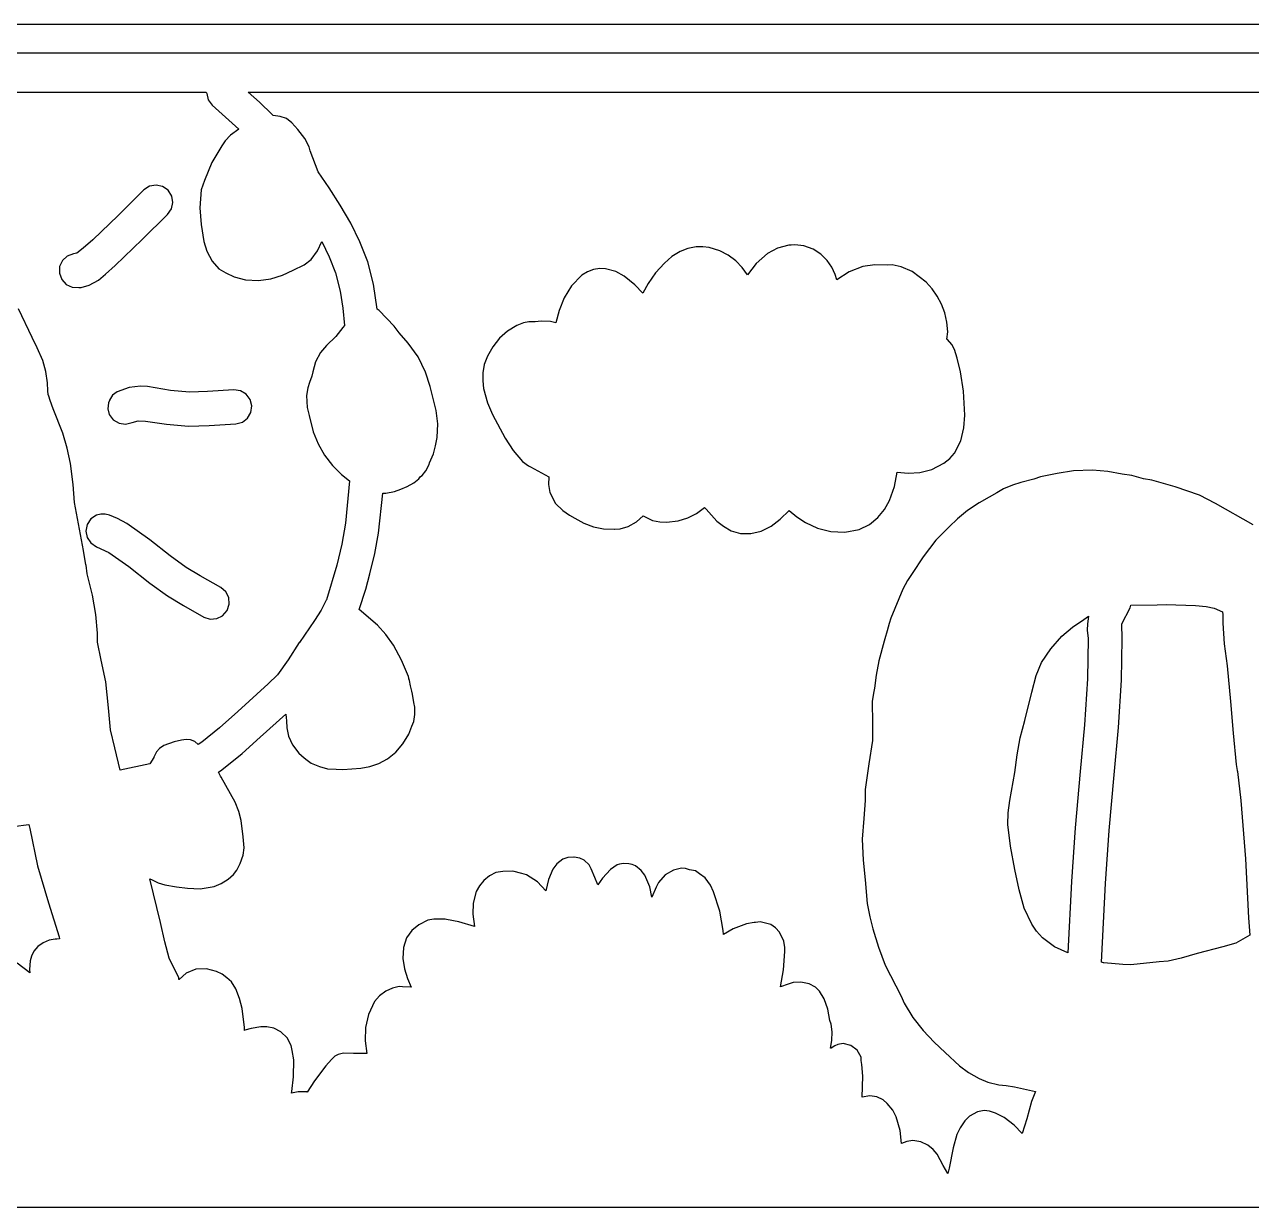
# Model space of a CAD drawing. Extents: x -5 to 805, y 207 to 631.
# Drawn here: x 272.7 to 445.3, y 464.7 to 631 of the extents above; entities that cross this region are included whole.
import ezdxf

# ---------------------------------------------------------------- set-up
doc = ezdxf.new("R2010")
doc.units = 0

msp = doc.modelspace()

# ---------------------------------------------------------------- linework, layer by layer
at = {"layer": '074'}
for p, q in [((804.529, 631.014), (-4.75578, 631.014)), ((-0.756026, 627.014), (800.529, 627.014)), ((266.93397, 621.50056), (298.248, 621.5)), ((298.248, 621.5), (298.3229, 621.33412)), ((298.3229, 621.33412), (298.516254, 620.422039)), ((305.757844, 620.109391), (304.13957, 621.50072)), ((304.13957, 621.50072), (794.274, 621.5)), ((298.516254, 620.422039), (299.07998, 619.65515)), ((299.07998, 619.65515), (299.07998, 619.65315)), ((299.07998, 619.65315), (299.08, 619.653)), ((299.08, 619.653), (302.83274, 616.28576)), ((307.52542, 618.37532), (305.757844, 620.109391)), ((307.66236, 618.21823), (307.52542, 618.37532)), ((308.6468, 618.07302), (307.66236, 618.21823)), ((309.549716, 617.786291), (308.6468, 618.07302)), ((302.83274, 616.28576), (301.65506, 615.45222)), ((310.2715, 617.1723), (309.549716, 617.786291)), ((310.289, 617.21), (310.2715, 617.1723)), ((310.289, 617.209), (310.289, 617.21)), ((310.28976, 617.20987), (310.289, 617.209)), ((310.29276, 617.20787), (310.28976, 617.20987)), ((310.29576, 617.20987), (310.29276, 617.20787)), ((311.127464, 616.266721), (310.29576, 617.20987)), ((312.12149, 614.979), (311.127464, 616.266721)), ((300.913723, 614.666268), (300.42464, 613.97531)), ((301.65506, 615.45222), (300.913723, 614.666268)), ((301.65506, 615.45222), (301.65506, 615.45222)), ((312.699526, 613.837624), (312.12149, 614.979)), ((300.42464, 613.97531), (299.052876, 611.624226)), ((312.86666, 613.27419), (312.699526, 613.837624)), ((313.98185, 610.2842), (312.86666, 613.27419)), ((299.052876, 611.624226), (297.99222, 609.0831)), ((315.52593, 608.03937), (313.98185, 610.2842)), ((289.48396, 607.78444), (285.838515, 604.155051)), ((290.273905, 608.286951), (289.48396, 607.78444)), ((291.196, 608.449), (290.273905, 608.286951)), ((292.108332, 608.245432), (291.19497, 608.44901)), ((291.19497, 608.44901), (291.19676, 608.4486)), ((291.19676, 608.4486), (291.196, 608.449)), ((291.196, 608.449), (291.196, 608.449)), ((292.87447, 607.70797), (292.108332, 608.245432)), ((293.383749, 606.902293), (292.87447, 607.70797)), ((292.87447, 607.70797), (292.87447, 607.70797)), ((297.55349, 607.76432), (297.323483, 605.234825)), ((297.99222, 609.0831), (297.55349, 607.76432)), ((317.101292, 605.609349), (315.52593, 608.03937)), ((293.343018, 605.096297), (293.539105, 605.995335)), ((293.539105, 605.995335), (293.383749, 606.902293)), ((285.838515, 604.155051), (282.28802, 600.75283)), ((289.246584, 600.769617), (292.79797, 604.31438)), ((292.79797, 604.31438), (293.343018, 605.096297)), ((292.79797, 604.31438), (292.79797, 604.31438)), ((297.323483, 605.234825), (297.50959, 602.87366)), ((318.560074, 603.09274), (317.101292, 605.609349)), ((297.50959, 602.87366), (297.907762, 600.486304)), ((319.860483, 600.449096), (318.560074, 603.09274)), ((282.28802, 600.75283), (280.95476, 599.55497)), ((285.45786, 597.14996), (289.246584, 600.769617)), ((280.03235, 598.86664), (279.57292, 598.78604)), ((280.95476, 599.55497), (280.03235, 598.86664)), ((297.907762, 600.486304), (298.34922, 599.123761)), ((298.34922, 599.123761), (299.09399, 597.73444)), ((312.980095, 597.982404), (313.8971, 599.18965)), ((313.8971, 599.18965), (314.49241, 600.48827)), ((314.49241, 600.48827), (315.543389, 598.333151)), ((320.96073, 597.63797), (319.860483, 600.449096)), ((364.89051, 599.09876), (363.722427, 598.374185)), ((365.967978, 599.502508), (364.89051, 599.09876)), ((367.15394, 599.74007), (365.967978, 599.502508)), ((367.15694, 599.74007), (367.15394, 599.74007)), ((368.100265, 599.7721), (367.15694, 599.74007)), ((367.15694, 599.74007), (367.15694, 599.74007)), ((368.96769, 599.66517), (368.100265, 599.7721)), ((370.46838, 599.19904), (368.96769, 599.66517)), ((371.674111, 598.573377), (370.46838, 599.19904)), ((370.46838, 599.19904), (370.46838, 599.19904)), ((378.576585, 599.561984), (377.21112, 598.83369)), ((380.17011, 599.97212), (378.576585, 599.561984)), ((380.17311, 599.97212), (380.17011, 599.97212)), ((380.17011, 599.97212), (380.17011, 599.97212)), ((380.51003, 599.99432), (380.17311, 599.97212)), ((381.017, 600.02742), (380.51003, 599.99432)), ((381.02, 600.02742), (381.017, 600.02742)), ((381.02157, 600.02732), (381.02, 600.02742)), ((382.316506, 599.888269), (381.02157, 600.02732)), ((383.59816, 599.44699), (382.316506, 599.888269)), ((384.710673, 598.735445), (383.59816, 599.44699)), ((278.011871, 597.818268), (277.627493, 596.982426)), ((278.681589, 598.449018), (278.011871, 597.818268)), ((279.57292, 598.78604), (278.681589, 598.449018)), ((284.06777, 595.90301), (285.45786, 597.14996)), ((285.45786, 597.14996), (285.45786, 597.14996)), ((299.09399, 597.73444), (299.09399, 597.73444)), ((299.09399, 597.73444), (300.039468, 596.671798)), ((310.49369, 596.47353), (312.001273, 597.217749)), ((312.001273, 597.217749), (312.980095, 597.982404)), ((315.543389, 598.333151), (316.42045, 596.09578)), ((321.75138, 594.52085), (320.96073, 597.63797)), ((362.7046, 597.47819), (361.423186, 596.090071)), ((363.722427, 598.374185), (362.7046, 597.47819)), ((372.719758, 597.777204), (371.674111, 598.573377)), ((373.617171, 596.840839), (372.719758, 597.777204)), ((375.613093, 597.396124), (374.3782, 595.7946)), ((377.21112, 598.83369), (375.613093, 597.396124)), ((377.21112, 598.83369), (377.21112, 598.83369)), ((385.57894, 597.851891), (384.710673, 598.735445)), ((386.235062, 596.875115), (385.57894, 597.851891)), ((392.282826, 597.228983), (390.59807, 596.97531)), ((394.02267, 597.16599), (392.282826, 597.228983)), ((394.70789, 597.20419), (394.02267, 597.16599)), ((394.71089, 597.20419), (394.70789, 597.20419)), ((394.71389, 597.20419), (394.71089, 597.20419)), ((394.71089, 597.20419), (394.71089, 597.20419)), ((395.992714, 596.932605), (394.71389, 597.20419)), ((277.627493, 596.982426), (277.59218, 596.03013)), ((277.59218, 596.03013), (277.929127, 595.13889)), ((283.071164, 595.087841), (284.06777, 595.90301)), ((284.06777, 595.90301), (284.06777, 595.90301)), ((300.039468, 596.671798), (300.99981, 596.09268)), ((300.99981, 596.09268), (302.169325, 595.5283)), ((302.169325, 595.5283), (303.77018, 595.09997)), ((307.31663, 595.2612), (308.969255, 595.761443)), ((308.969255, 595.761443), (310.49369, 596.47353)), ((316.42045, 596.09578), (317.06744, 593.498)), ((351.09499, 595.7584), (349.620702, 594.271837)), ((351.871009, 596.239835), (351.09499, 595.7584)), ((352.72019, 596.55318), (351.871009, 596.239835)), ((353.587444, 596.700163), (352.72019, 596.55318)), ((352.72019, 596.55318), (352.72019, 596.55318)), ((354.41932, 596.68186), (353.587444, 596.700163)), ((355.855214, 596.288771), (354.41932, 596.68186)), ((357.02641, 595.64264), (355.855214, 596.288771)), ((358.530679, 594.427821), (357.02641, 595.64264)), ((361.423186, 596.090071), (360.3864, 594.59723)), ((374.3782, 595.7946), (373.617171, 596.840839)), ((386.71114, 595.8839), (386.235062, 596.875115)), ((386.95815, 595.11392), (386.71114, 595.8839)), ((388.692615, 596.21941), (386.95815, 595.11392)), ((390.59307, 596.97531), (388.692615, 596.21941)), ((390.59807, 596.97531), (390.59307, 596.97531)), ((397.54006, 596.27402), (395.992714, 596.932605)), ((399.494732, 594.777617), (397.54006, 596.27402)), ((277.929127, 595.13889), (278.559745, 594.46924)), ((278.559745, 594.46924), (279.395428, 594.084845)), ((279.395428, 594.084845), (280.34757, 594.04937)), ((280.34757, 594.04937), (280.34757, 594.04937)), ((280.34757, 594.04937), (280.668135, 594.042045)), ((280.668135, 594.042045), (281.7723, 594.35065)), ((281.7723, 594.35065), (283.071164, 595.087841)), ((281.7723, 594.35065), (281.7723, 594.35065)), ((303.77018, 595.09997), (303.77018, 595.09997)), ((303.77018, 595.09997), (303.77318, 595.09997)), ((303.77318, 595.09997), (305.573577, 595.023786)), ((305.573577, 595.023786), (307.31663, 595.2612)), ((322.31003, 591.00737), (321.75138, 594.52085)), ((349.620702, 594.271837), (348.585616, 592.592526)), ((359.64899, 593.23245), (358.530679, 594.427821)), ((360.3864, 594.59723), (359.64899, 593.23245)), ((400.339406, 593.854026), (399.494732, 594.777617)), ((401.072166, 592.82347), (400.339406, 593.854026)), ((317.06744, 593.498), (317.466079, 591.11574)), ((348.585616, 592.592526), (347.887313, 590.823128)), ((401.67541, 591.693419), (401.072166, 592.82347)), ((273.7679, 586.9958), (271.86102, 591.01365)), ((317.466079, 591.11574), (317.69998, 588.67453)), ((322.55961, 590.81668), (322.31003, 591.00737)), ((324.70109, 588.57599), (322.55961, 590.81668)), ((347.887313, 590.823128), (347.42337, 589.0663)), ((402.131532, 590.471343), (401.67541, 591.693419)), ((402.42293, 589.164713), (402.131532, 590.471343)), ((317.69998, 588.67453), (317.48035, 588.42906)), ((325.39355, 587.68147), (324.70109, 588.57599)), ((341.95419, 588.71329), (340.632219, 587.907891)), ((342.86103, 589.054875), (341.95419, 588.71329)), ((343.61196, 589.19078), (342.86103, 589.054875)), ((343.61596, 589.19078), (343.61196, 589.19078)), ((344.50893, 589.21458), (343.61596, 589.19078)), ((344.51193, 589.21458), (344.50893, 589.21458)), ((345.359267, 589.31027), (344.51193, 589.21458)), ((346.68077, 589.24768), (345.359267, 589.31027)), ((347.42337, 589.0663), (346.68077, 589.24768)), ((402.532, 587.781), (402.42293, 589.164713)), ((274.48616, 585.542936), (273.7679, 586.9958)), ((316.47059, 587.14904), (315.137495, 585.868601)), ((317.48035, 588.42906), (316.47059, 587.14904)), ((326.663843, 586.216201), (325.39355, 587.68147)), ((339.494147, 586.892545), (338.544427, 585.700169)), ((340.632219, 587.907891), (339.494147, 586.892545)), ((402.433, 586.78024), (402.5322, 587.7807)), ((402.5146, 586.72394), (402.433, 586.78024)), ((402.5322, 587.7807), (402.532, 587.781)), ((275.23808, 583.76809), (274.48616, 585.542936)), ((315.137495, 585.868601), (314.332654, 584.882313)), ((328.04248, 584.30493), (326.663843, 586.216201)), ((338.544427, 585.700169), (337.78751, 584.36368)), ((403.118603, 586.000295), (402.5146, 586.72394)), ((403.488588, 585.327555), (403.118603, 586.000295)), ((403.88713, 584.08741), (403.488588, 585.327555)), ((275.674183, 582.239761), (275.23808, 583.76809)), ((313.62011, 583.56424), (313.2253, 582.17776)), ((314.332654, 584.882313), (313.62011, 583.56424)), ((329.068256, 582.145245), (328.04248, 584.30493)), ((337.78751, 584.36368), (337.354288, 583.184159)), ((404.33051, 582.18365), (403.88713, 584.08741)), ((275.91764, 580.6458), (275.674183, 582.239761)), ((313.2253, 582.17776), (313.11317, 581.54938)), ((329.74883, 580.10157), (329.068256, 582.145245)), ((337.147954, 582.025912), (337.130195, 580.900636)), ((337.354288, 583.184159), (337.147954, 582.025912)), ((404.774449, 579.468808), (404.33051, 582.18365)), ((275.96724, 579.52081), (275.91764, 580.6458)), ((287.39533, 579.96731), (285.71916, 579.38524)), ((288.97994, 580.1454), (287.39533, 579.96731)), ((288.98294, 580.1454), (288.97994, 580.1454)), ((288.9835, 580.14549), (288.98294, 580.1454)), ((289.97413, 580.10729), (288.9835, 580.14549)), ((293.21942, 579.57295), (289.97413, 580.10729)), ((312.521885, 579.908722), (312.36747, 578.87099)), ((312.757409, 580.694798), (312.521885, 579.908722)), ((313.11317, 581.54938), (312.757409, 580.694798)), ((330.593436, 576.742787), (329.74883, 580.10157)), ((337.130195, 580.900636), (337.262697, 579.820024)), ((276.00804, 578.97717), (275.96724, 579.52081)), ((276.087301, 578.763761), (276.00804, 578.97717)), ((276.30001, 578.1519), (276.087301, 578.763761)), ((276.73668, 576.99073), (276.30001, 578.1519)), ((284.63964, 578.16781), (284.51407, 577.80504)), ((285.073354, 578.87171), (284.63964, 578.16981)), ((284.63964, 578.16981), (284.63964, 578.16781)), ((285.71916, 579.38524), (285.073354, 578.87171)), ((295.87736, 579.333431), (293.21942, 579.57295)), ((298.42943, 579.42464), (295.87736, 579.333431)), ((302.12328, 579.63962), (298.42943, 579.42464)), ((302.12628, 579.63962), (302.12328, 579.63962)), ((303.069981, 579.505496), (302.12628, 579.63962)), ((302.12628, 579.63962), (302.12628, 579.63962)), ((303.861486, 579.036155), (303.069981, 579.505496)), ((304.419203, 578.304239), (303.861486, 579.036155)), ((304.66154, 577.38239), (304.419203, 578.304239)), ((312.36747, 578.87099), (312.42487, 577.14913)), ((337.262697, 579.820024), (337.82524, 577.839576)), ((404.96821, 576.10547), (404.774449, 579.468808)), ((278.05081, 573.56923), (276.73668, 576.99073)), ((284.51407, 577.80304), (284.419037, 576.982774)), ((284.419037, 576.982774), (284.60767, 576.17885)), ((284.51407, 577.80504), (284.51407, 577.80304)), ((304.05788, 575.647528), (304.527258, 576.43886)), ((304.527258, 576.43886), (304.66154, 577.38239)), ((312.42487, 577.14913), (312.71117, 576.05721)), ((330.79939, 574.886717), (330.593436, 576.742787)), ((337.82524, 577.839576), (338.52908, 576.17813)), ((284.60767, 576.17885), (285.17323, 575.431806)), ((285.17323, 575.431806), (285.98173, 574.95825)), ((285.98173, 574.95825), (285.98173, 574.95825)), ((285.98173, 574.95825), (286.908139, 574.83009)), ((286.908139, 574.83009), (287.81315, 575.06574)), ((287.81315, 575.06574), (287.81615, 575.06574)), ((287.81615, 575.06574), (288.654038, 575.276268)), ((288.654038, 575.276268), (289.684392, 575.232519)), ((289.684392, 575.232519), (292.65926, 574.8058)), ((292.65926, 574.8058), (295.755362, 574.549404)), ((298.66767, 574.63062), (302.40131, 574.84766)), ((302.40131, 574.84766), (302.40431, 574.84766)), ((302.40431, 574.84766), (303.326024, 575.089944)), ((302.40431, 574.84766), (302.40431, 574.84766)), ((303.326024, 575.089944), (304.05788, 575.647528)), ((312.71117, 576.05721), (312.711, 576.057)), ((312.711, 576.057), (313.27684, 573.75481)), ((330.73689, 572.9294), (330.79939, 574.886717)), ((338.52908, 576.17813), (340.268096, 572.829576)), ((404.818463, 574.290675), (404.96821, 576.10547)), ((278.698075, 571.423466), (278.05081, 573.56923)), ((295.755362, 574.549404), (298.66767, 574.63062)), ((313.27684, 573.75481), (313.964918, 572.072114)), ((404.363911, 572.457531), (404.818463, 574.290675)), ((279.166, 569.28836), (278.698075, 571.423466)), ((313.964918, 572.072114), (314.892722, 570.469806)), ((330.201, 570.636), (330.46868, 571.7517)), ((330.46868, 571.7517), (330.73689, 572.9294)), ((340.268096, 572.829576), (341.419091, 571.104117)), ((403.470206, 570.753239), (404.363911, 572.457531)), ((314.892722, 570.469806), (316.010461, 569.004668)), ((329.65625, 569.3894), (330.20092, 570.63583)), ((330.20092, 570.63583), (330.201, 570.636)), ((341.419091, 571.104117), (342.74587, 569.56872)), ((342.74587, 569.56872), (343.559114, 568.93713)), ((402.003, 569.325), (402.816688, 569.995413)), ((402.816688, 569.995413), (403.470206, 570.753239)), ((279.512422, 566.322106), (279.166, 569.28836)), ((316.010461, 569.004668), (317.26834, 567.73348)), ((328.609078, 567.617329), (329.12761, 568.25871)), ((329.12761, 568.25871), (329.613052, 569.158911)), ((329.613052, 569.158911), (329.65625, 569.3894)), ((343.559114, 568.93713), (343.84297, 568.81218)), ((343.84297, 568.81218), (346.41231, 567.41329)), ((395.046147, 566.069421), (395.4257, 568.05789)), ((395.4257, 568.05789), (396.976426, 567.9373)), ((396.976426, 567.9373), (398.62808, 568.02899)), ((398.62808, 568.02899), (400.325031, 568.45153)), ((400.325031, 568.45153), (402.00357, 569.32452)), ((402.00357, 569.32452), (402.003, 569.325)), ((417.95647, 567.86755), (415.58607, 567.42572)), ((420.232503, 568.231329), (417.95647, 567.86755)), ((417.95647, 567.86755), (417.95647, 567.86755)), ((422.92, 568.359), (420.232503, 568.231329)), ((422.923, 568.359), (422.92, 568.359)), ((422.92, 568.359), (422.92, 568.359)), ((422.92597, 568.35851), (422.923, 568.359)), ((425.083343, 568.139169), (422.92597, 568.35851)), ((427.09937, 567.80195), (425.083343, 568.139169)), ((428.42022, 567.58749), (427.09937, 567.80195)), ((279.73805, 563.80187), (279.512422, 566.322106)), ((317.26834, 567.73348), (318.39335, 566.82655)), ((318.39335, 566.82655), (317.838309, 560.900286)), ((326.522342, 566.03634), (327.46519, 566.5751)), ((327.46519, 566.5751), (328.150737, 567.14515)), ((328.150737, 567.14515), (328.37157, 567.4443)), ((328.37157, 567.4443), (328.609078, 567.617329)), ((346.41231, 567.41329), (346.375756, 566.342575)), ((346.375756, 566.342575), (346.58698, 565.22686)), ((394.33892, 564.06692), (395.046147, 566.069421)), ((411.645024, 566.260914), (410.39723, 565.74572)), ((412.812115, 566.609162), (411.645024, 566.260914)), ((414.67398, 567.08001), (412.812115, 566.609162)), ((415.58607, 567.42572), (414.67398, 567.08001)), ((415.58607, 567.42572), (415.58607, 567.42572)), ((428.42322, 567.58749), (428.42022, 567.58749)), ((430.08152, 567.15186), (428.42322, 567.58749)), ((431.23908, 566.94464), (430.08152, 567.15186)), ((431.24208, 566.94464), (431.23908, 566.94464)), ((434.5323, 566.02583), (431.24208, 566.94464)), ((322.469099, 559.469336), (323.09244, 565.11957)), ((323.09244, 565.11957), (323.48053, 565.12557)), ((323.48053, 565.12557), (323.48453, 565.12557)), ((323.48453, 565.12557), (324.713464, 565.329627)), ((324.713464, 565.329627), (325.6198, 565.67851)), ((325.6198, 565.67851), (326.522342, 566.03634)), ((346.58698, 565.22686), (347.390015, 563.68127)), ((408.34877, 564.53236), (406.948975, 563.753121)), ((409.46447, 565.16591), (408.34877, 564.53236)), ((410.39723, 565.74572), (409.46447, 565.16591)), ((410.39723, 565.74572), (410.39723, 565.74572)), ((437.96725, 564.83159), (434.5323, 566.02583)), ((440.21518, 563.66577), (437.96725, 564.83159)), ((281.00205, 557.07308), (279.73805, 563.80187)), ((347.390015, 563.68127), (348.389845, 562.654281)), ((348.389845, 562.654281), (349.358212, 562.010537)), ((367.1803, 562.23239), (368.33941, 563.08866)), ((368.33941, 563.08866), (368.54457, 562.84785)), ((368.54457, 562.84785), (370.063501, 561.196699)), ((378.981404, 561.452339), (380.22322, 562.69645)), ((380.22322, 562.69645), (381.324619, 561.77582)), ((392.705119, 561.670818), (393.639971, 562.823509)), ((393.639971, 562.823509), (394.33892, 564.06692)), ((405.33036, 562.69939), (403.92076, 561.510166)), ((406.948975, 563.753121), (405.33036, 562.69939)), ((445.47945, 560.64425), (440.21518, 563.66577)), ((282.023422, 561.497889), (281.50021, 560.72122)), ((282.80402, 562.0152), (282.023422, 561.497889)), ((283.41018, 562.1754), (282.80402, 562.0152)), ((284.036657, 562.172704), (283.41018, 562.1754)), ((283.41018, 562.1754), (283.41018, 562.1754)), ((284.6411, 562.00797), (284.036657, 562.172704)), ((285.743214, 561.551719), (284.6411, 562.00797)), ((287.0699, 560.86695), (285.743214, 561.551719)), ((317.838309, 560.900286), (317.330527, 557.957479)), ((349.358212, 562.010537), (350.06686, 561.61468)), ((350.06686, 561.61468), (351.34283, 560.908295)), ((351.34283, 560.908295), (352.693611, 560.385069)), ((357.608, 560.433), (358.759718, 561.094184)), ((358.759718, 561.094184), (359.68693, 561.90371)), ((359.68693, 561.90371), (361.01553, 561.25775)), ((361.01553, 561.25775), (361.01853, 561.25775)), ((361.01853, 561.25775), (362.049344, 561.069681)), ((362.049344, 561.069681), (362.99618, 561.03141)), ((362.99618, 561.03141), (363.00018, 561.03194)), ((363.00018, 561.03194), (364.60474, 561.21436)), ((364.60474, 561.21436), (365.992191, 561.629745)), ((365.992191, 561.629745), (367.1803, 562.23239)), ((370.063501, 561.196699), (370.985973, 560.450035)), ((377.71174, 560.47798), (378.981404, 561.452339)), ((381.324619, 561.77582), (382.52282, 560.98131)), ((382.52282, 560.98131), (384.244544, 560.192473)), ((391.518504, 560.706163), (392.705119, 561.670818)), ((403.92076, 561.510166), (402.72329, 560.38119)), ((281.50021, 560.72122), (281.313384, 559.786553)), ((281.313384, 559.786553), (281.493274, 558.884135)), ((290.309314, 558.566144), (287.0699, 560.86695)), ((321.95024, 556.625996), (322.469099, 559.469336)), ((352.693611, 560.385069), (354.137005, 560.084425)), ((354.137005, 560.084425), (355.69081, 560.04579)), ((355.69081, 560.04579), (355.69381, 560.04632)), ((355.69381, 560.04632), (355.69681, 560.04579)), ((355.69681, 560.04579), (356.46217, 560.108786)), ((356.46217, 560.108786), (357.60832, 560.43336)), ((357.60832, 560.43336), (357.608, 560.433)), ((370.985973, 560.450035), (372.08593, 559.8222)), ((372.08593, 559.8222), (372.08893, 559.8222)), ((372.08893, 559.8222), (373.399096, 559.446702)), ((373.399096, 559.446702), (374.84535, 559.42687)), ((374.84535, 559.42687), (374.84835, 559.4274)), ((374.84835, 559.4274), (376.322589, 559.768708)), ((376.322589, 559.768708), (377.71174, 560.47798)), ((384.244544, 560.192473), (386.11125, 559.72558)), ((386.11125, 559.72558), (386.11525, 559.7261)), ((386.11525, 559.7261), (388.07062, 559.648315)), ((388.07062, 559.648315), (390.06127, 560.02686)), ((390.06127, 560.02686), (390.06427, 560.02686)), ((390.06427, 560.02686), (391.518504, 560.706163)), ((402.72329, 560.38119), (400.85621, 558.52756)), ((281.493274, 558.884135), (281.998451, 558.115037)), ((281.998451, 558.115037), (282.78749, 557.58033)), ((282.78749, 557.58033), (284.5512, 556.7809)), ((293.18065, 556.30547), (290.309314, 558.566144)), ((317.330527, 557.957479), (316.63583, 555.01075)), ((400.85621, 558.52756), (399.075926, 556.163635)), ((281.33174, 555.03806), (281.00205, 557.07308)), ((284.5512, 556.7809), (287.342965, 554.779008)), ((295.398016, 554.671084), (293.18065, 556.30547)), ((321.26465, 553.76157), (321.95024, 556.625996)), ((399.075926, 556.163635), (397.55617, 553.83895)), ((281.34074, 554.97656), (281.33174, 555.03806)), ((281.50248, 553.75906), (281.34074, 554.97656)), ((287.342965, 554.779008), (290.30072, 552.4654)), ((297.40416, 553.50409), (295.398016, 554.671084)), ((316.63583, 555.01075), (315.15115, 550.10562)), ((282.26472, 550.75253), (281.50248, 553.75906)), ((290.30072, 552.4654), (292.780793, 550.660359)), ((300.27529, 551.87112), (297.40416, 553.50409)), ((320.672589, 551.590232), (321.26465, 553.76157)), ((396.8964, 552.819556), (396.24461, 551.60343)), ((397.55617, 553.83895), (396.8964, 552.819556)), ((282.708582, 548.05275), (282.26472, 550.75253)), ((292.780793, 550.660359), (295.02292, 549.33639)), ((300.994076, 551.245337), (300.27529, 551.87112)), ((301.402912, 550.421111), (300.994076, 551.245337)), ((319.76396, 548.77376), (320.672589, 551.590232)), ((396.24461, 551.60343), (395.08705, 548.87491)), ((295.02292, 549.33639), (297.90232, 547.69876)), ((301.17497, 548.59845), (301.472858, 549.503722)), ((301.472858, 549.503722), (301.402912, 550.421111)), ((315.13105, 550.07102), (314.402029, 548.658008)), ((315.15115, 550.10562), (315.13105, 550.07102)), ((395.08705, 548.87491), (394.53413, 547.5489)), ((427.03125, 546.7519), (428.17899, 548.99983)), ((428.17899, 548.99983), (428.27924, 549.38275)), ((428.27924, 549.38275), (432.00512, 549.42305)), ((432.00512, 549.42305), (433.24742, 549.43645)), ((433.246, 549.437), (437.36773, 549.31866)), ((433.24742, 549.43645), (433.246, 549.437)), ((437.36773, 549.31866), (438.900446, 549.182431)), ((438.900446, 549.182431), (440.00012, 548.96002)), ((440.00012, 548.96002), (441.1954, 548.42724)), ((282.93496, 545.44846), (282.708582, 548.05275)), ((297.90232, 547.69876), (298.807585, 547.400883)), ((298.807585, 547.400883), (299.724967, 547.470834)), ((299.724967, 547.470834), (300.549189, 547.87967)), ((300.549189, 547.87967), (301.17497, 548.59845)), ((313.485585, 547.218074), (311.35349, 544.13133)), ((314.402029, 548.658008), (313.485585, 547.218074)), ((322.336859, 546.551134), (319.76396, 548.77376)), ((394.53413, 547.5489), (394.31037, 546.80631)), ((420.101338, 546.277423), (421.70454, 547.34772)), ((421.70454, 547.34772), (422.34999, 547.834)), ((422.35, 547.834), (422.183695, 546.752773)), ((422.34999, 547.834), (422.35, 547.834)), ((441.1954, 548.42724), (441.2589, 548.00763)), ((441.2589, 548.00763), (441.247, 546.97772)), ((282.97056, 544.1581), (282.93496, 545.44846)), ((323.516284, 545.227058), (322.336859, 546.551134)), ((394.01115, 545.74436), (393.702861, 544.635025)), ((394.31037, 546.80631), (394.01115, 545.74436)), ((418.61275, 545.01763), (420.101338, 546.277423)), ((422.183695, 546.752773), (422.176254, 545.856841)), ((422.176254, 545.856841), (422.274, 544.67502)), ((427.08135, 544.61715), (427.03125, 546.7519)), ((441.247, 546.97772), (441.252, 546.82424)), ((441.252, 546.82424), (441.43909, 543.93036)), ((283.457589, 541.626009), (282.97056, 544.1581)), ((311.32459, 544.09213), (309.760195, 541.673129)), ((311.35049, 544.12933), (311.32459, 544.09213)), ((311.35349, 544.13133), (311.35049, 544.12933)), ((324.5709, 543.72187), (323.516284, 545.227058)), ((325.728396, 541.637584), (324.5709, 543.72187)), ((393.608, 544.29), (392.85558, 541.531)), ((393.60809, 544.29018), (393.608, 544.29)), ((393.6092, 544.29601), (393.60809, 544.29018)), ((393.702861, 544.635025), (393.6092, 544.29601)), ((417.038208, 543.243206), (418.61275, 545.01763)), ((422.274, 544.67502), (422.196, 538.99268)), ((426.99965, 538.7989), (427.08135, 544.61715)), ((441.43909, 543.93036), (441.86025, 540.81788)), ((415.73695, 541.31243), (417.038208, 543.243206)), ((284.12398, 538.59771), (283.457589, 541.626009)), ((309.760195, 541.673129), (308.24881, 539.55391)), ((326.68241, 539.31026), (325.728396, 541.637584)), ((392.85558, 541.531), (392.474313, 539.501289)), ((414.961228, 539.452716), (415.73695, 541.31243)), ((441.86025, 540.81788), (442.30311, 535.81096)), ((284.48615, 534.91756), (284.12398, 538.59771)), ((308.24881, 539.55391), (306.96463, 538.30592)), ((326.68741, 539.29736), (326.68241, 539.31026)), ((326.749347, 539.09258), (326.68741, 539.29736)), ((326.74241, 539.09376), (326.73441, 539.12786)), ((326.73441, 539.12786), (326.749347, 539.09258)), ((326.75991, 539.01526), (326.74241, 539.09376)), ((326.81731, 538.76618), (326.75991, 539.01526)), ((326.9863, 538.02721), (326.81731, 538.76618)), ((392.474313, 539.501289), (392.22926, 537.70074)), ((414.34842, 537.12819), (414.961228, 539.452716)), ((422.196, 538.99268), (421.76878, 532.545647)), ((426.559417, 532.137704), (426.99965, 538.7989)), ((306.96463, 538.30592), (302.66878, 534.38885)), ((327.1558, 537.27945), (326.9863, 538.02721)), ((327.255, 536.834), (327.1558, 537.27945)), ((327.25506, 536.83333), (327.255, 536.834)), ((327.44781, 535.69696), (327.25506, 536.83333)), ((392.078602, 537.004435), (391.92541, 535.83005)), ((392.22926, 537.70074), (392.078602, 537.004435)), ((413.38981, 533.1212), (414.34842, 537.12819)), ((327.574496, 535.005485), (327.44781, 535.69696)), ((327.59148, 533.9844), (327.574496, 535.005485)), ((391.92541, 535.83005), (391.970267, 532.735991)), ((442.30311, 535.81096), (442.6752, 531.358)), ((284.78907, 531.84257), (284.48615, 534.91756)), ((302.66878, 534.38885), (300.116445, 532.106773)), ((305.83829, 530.7887), (309.43754, 534.05052)), ((309.43754, 534.05052), (309.54089, 533.09451)), ((327.428689, 533.021822), (327.59148, 533.9844)), ((285.39419, 529.282), (284.78907, 531.84257)), ((300.116445, 532.106773), (297.64583, 530.10074)), ((309.54089, 533.09451), (309.598466, 532.101004)), ((309.598466, 532.101004), (309.8065, 530.95614)), ((326.73056, 531.22695), (327.18582, 532.33283)), ((327.18582, 532.33283), (327.428689, 533.021822)), ((391.970267, 532.735991), (391.97971, 530.31205)), ((412.72991, 530.68724), (413.38981, 533.1212)), ((421.76878, 532.545647), (421.14542, 525.95628)), ((425.93356, 525.5248), (426.559417, 532.137704)), ((293.753641, 530.148201), (292.2764, 529.61222)), ((294.75584, 530.39253), (293.753641, 530.148201)), ((294.75884, 530.39253), (294.75584, 530.39253)), ((295.398404, 530.486516), (294.75884, 530.39253)), ((296.02905, 530.40903), (295.398404, 530.486516)), ((296.618825, 530.168266), (296.02905, 530.40903)), ((297.13234, 529.77289), (296.618825, 530.168266)), ((297.646, 530.1), (297.13234, 529.77289)), ((297.64583, 530.10074), (297.646, 530.1)), ((303.288759, 528.500334), (305.83829, 530.7887)), ((309.8065, 530.95614), (310.373128, 529.699635)), ((324.90699, 528.687065), (325.914581, 529.841303)), ((325.914581, 529.841303), (326.73056, 531.22695)), ((391.97971, 530.31205), (391.438661, 527.055609)), ((412.322914, 528.295867), (412.72991, 530.68724)), ((442.6752, 531.358), (443.09996, 526.97842)), ((286.13574, 526.14266), (285.39419, 529.282)), ((291.255864, 528.744328), (290.88422, 528.0056)), ((291.665891, 529.206743), (291.255864, 528.744328)), ((292.2764, 529.61222), (291.665891, 529.206743)), ((300.43913, 526.19984), (303.288759, 528.500334)), ((310.373128, 529.699635), (311.26533, 528.56817)), ((311.26533, 528.56817), (311.99863, 527.90516)), ((323.757627, 527.774409), (324.90699, 528.687065)), ((411.99712, 525.81622), (412.322914, 528.295867)), ((290.29726, 527.03304), (286.13574, 526.14266)), ((290.86622, 527.9596), (290.29726, 527.03304)), ((290.88422, 528.0056), (290.86622, 527.9596)), ((311.99863, 527.90516), (312.42185, 527.55583)), ((312.42185, 527.55583), (313.00579, 527.15585)), ((313.00579, 527.15585), (314.170131, 526.653091)), ((314.170131, 526.653091), (315.32245, 526.36934)), ((315.32245, 526.36934), (316.53374, 526.29394)), ((317.4634, 526.23604), (319.96609, 526.42311)), ((319.96609, 526.42311), (321.240816, 526.68242)), ((321.240816, 526.68242), (322.51633, 527.11351)), ((322.51633, 527.11351), (323.757627, 527.774409)), ((391.438661, 527.055609), (390.93119, 523.42203)), ((443.09996, 526.97842), (443.24, 526.13351)), ((299.9632, 525.89546), (300.43913, 526.19984)), ((300.268659, 525.336918), (299.9632, 525.89546)), ((300.356057, 525.175792), (300.268659, 525.336918)), ((302.32325, 521.67608), (300.34353, 525.19422)), ((300.34353, 525.19422), (300.356057, 525.175792)), ((316.53374, 526.29394), (317.4634, 526.23604)), ((411.282395, 521.893577), (411.99712, 525.81622)), ((421.14542, 525.95628), (420.453501, 518.072479)), ((425.245832, 517.69702), (425.93356, 525.5248)), ((443.24, 526.13351), (443.3124, 525.95678)), ((443.3124, 525.95678), (443.77645, 521.90276)), ((390.93119, 523.42203), (390.94469, 521.90326)), ((302.837616, 520.36348), (302.32325, 521.67608)), ((390.945, 521.901), (390.727005, 519.385844)), ((390.94469, 521.90326), (390.945, 521.902)), ((390.945, 521.902), (390.945, 521.901)), ((411.028847, 520.154382), (411.282395, 521.893577)), ((443.77645, 521.90276), (444.414418, 513.708247)), ((303.150154, 519.10181), (302.837616, 520.36348)), ((410.98221, 518.53501), (411.028847, 520.154382)), ((267.95545, 517.86895), (273.29363, 518.51594)), ((273.29363, 518.51594), (273.43986, 517.96507)), ((273.43986, 517.96507), (273.44, 517.965)), ((273.44, 517.965), (274.51024, 512.68367)), ((303.44566, 516.80144), (303.150154, 519.10181)), ((390.727005, 519.385844), (390.52437, 516.46877)), ((411.364471, 515.471145), (410.98221, 518.53501)), ((420.453501, 518.072479), (419.94186, 510.51228)), ((303.564216, 515.242269), (303.44566, 516.80144)), ((390.52437, 516.46877), (390.647649, 513.499885)), ((424.74088, 510.2332), (425.245832, 517.69702)), ((303.442106, 514.191526), (303.564216, 515.242269)), ((411.98215, 512.21447), (411.364471, 515.471145)), ((274.51024, 512.68367), (276.055106, 507.526647)), ((302.548073, 512.093377), (303.03019, 513.0518)), ((303.03019, 513.0518), (303.442106, 514.191526)), ((347.577962, 512.98189), (347.002155, 512.241665)), ((348.40623, 513.63416), (347.577962, 512.98189)), ((349.126489, 513.883245), (348.40623, 513.63416)), ((349.96944, 513.922), (349.126489, 513.883245)), ((349.97244, 513.922), (349.96944, 513.922)), ((349.96944, 513.922), (349.96944, 513.922)), ((349.97544, 513.922), (349.97244, 513.92147)), ((349.97244, 513.92147), (349.97244, 513.922)), ((350.788564, 513.780031), (349.97544, 513.922)), ((351.41565, 513.48843), (350.788564, 513.780031)), ((352.088301, 512.82946), (351.41565, 513.48843)), ((352.40267, 512.28851), (352.088301, 512.82946)), ((356.05826, 512.84971), (355.11465, 512.19911)), ((356.36007, 512.92211), (356.05826, 512.84971)), ((356.05826, 512.84971), (356.05826, 512.84971)), ((356.949608, 513.02176), (356.36007, 512.92211)), ((357.68349, 512.97021), (356.949608, 513.02176)), ((358.151424, 512.906952), (357.68349, 512.97021)), ((358.624, 512.72836), (358.151424, 512.906952)), ((359.414679, 512.069145), (358.624, 512.72836)), ((390.647649, 513.499885), (390.91402, 510.75336)), ((444.414418, 513.708247), (444.86526, 505.38436)), ((291.79883, 504.74272), (290.32759, 510.86896)), ((290.32759, 510.86896), (290.52499, 510.78786)), ((301.32434, 510.81628), (302.084172, 511.492437)), ((302.084172, 511.492437), (302.548073, 512.093377)), ((338.079601, 511.2927), (337.298513, 510.651675)), ((338.98718, 511.77381), (338.079601, 511.2927)), ((339.95818, 511.89473), (338.98718, 511.77381)), ((341.37892, 511.944433), (339.95818, 511.89473)), ((342.65671, 511.64462), (341.37892, 511.944433)), ((343.29544, 511.44411), (342.65671, 511.64462)), ((344.81998, 510.47846), (343.29544, 511.44411)), ((343.29544, 511.44411), (343.29544, 511.44411)), ((347.002155, 512.241665), (346.38, 510.78731)), ((352.91118, 511.07049), (352.40267, 512.28851)), ((353.32046, 510.04471), (352.91118, 511.07049)), ((353.99792, 510.95526), (353.32046, 510.04471)), ((355.11465, 512.19911), (353.99792, 510.95526)), ((359.92572, 511.37237), (359.414679, 512.069145)), ((360.619028, 509.770239), (359.92572, 511.37237)), ((362.79584, 511.44162), (361.863064, 510.381275)), ((363.970615, 512.112594), (362.79584, 511.44162)), ((365.097, 512.36353), (363.970615, 512.112594)), ((365.1, 512.363), (365.097, 512.36353)), ((365.097, 512.36353), (365.097, 512.36353)), ((365.097, 512.36353), (365.097, 512.36353)), ((365.673027, 512.312588), (365.09984, 512.36422)), ((365.09984, 512.36422), (365.1, 512.363)), ((366.21554, 512.1632), (365.673027, 512.312588)), ((367.05217, 512.01282), (366.21554, 512.1632)), ((367.63664, 511.58494), (367.05217, 512.01282)), ((368.41644, 511.01443), (367.63664, 511.58494)), ((369.162713, 509.978178), (368.41644, 511.01443)), ((412.569633, 509.343405), (411.98215, 512.21447)), ((290.52499, 510.78786), (291.489686, 510.308957)), ((291.489686, 510.308957), (292.40705, 510.01685)), ((292.40705, 510.01685), (294.0731, 509.7626)), ((294.0731, 509.7626), (295.590756, 509.550694)), ((295.590756, 509.550694), (297.39849, 509.47114)), ((297.39849, 509.47114), (299.356949, 509.800435)), ((297.39849, 509.47114), (297.39849, 509.47114)), ((299.356949, 509.800435), (300.348306, 510.205208)), ((300.348306, 510.205208), (301.32434, 510.81628)), ((336.669551, 509.899538), (336.21835, 509.08509)), ((337.298513, 510.651675), (336.669551, 509.899538)), ((346.02964, 509.20756), (344.81998, 510.47846)), ((346.38, 510.78731), (346.02964, 509.20756)), ((360.91068, 508.29866), (360.619028, 509.770239)), ((361.53751, 509.72545), (360.91068, 508.29866)), ((361.863064, 510.381275), (361.53751, 509.72545)), ((369.59466, 509.06416), (369.162713, 509.978178)), ((390.91402, 510.75336), (390.914, 510.753)), ((390.914, 510.753), (391.20803, 507.43176)), ((413.299296, 506.771214), (412.569633, 509.343405)), ((419.94186, 510.51228), (419.41942, 500.46118)), ((424.1471, 499.1496), (424.74088, 510.2332)), ((276.055106, 507.526647), (277.55501, 502.72511)), ((335.783274, 507.458995), (335.73723, 505.93334)), ((336.21835, 509.08509), (335.783274, 507.458995)), ((370.463575, 506.353791), (369.59466, 509.06416)), ((391.20803, 507.43176), (391.57833, 505.548469)), ((335.73723, 505.93334), (335.98374, 504.16394)), ((370.95221, 503.60971), (370.463575, 506.353791)), ((414.348364, 504.510848), (413.299296, 506.771214)), ((292.414219, 502.03144), (291.79883, 504.74272)), ((328.136148, 504.427279), (327.17239, 503.59233)), ((329.41774, 505.06614), (328.136148, 504.427279)), ((330.25335, 505.19998), (329.41774, 505.06614)), ((331.85066, 505.18608), (330.25335, 505.19998)), ((332.0496, 505.15768), (331.85066, 505.18608)), ((333.76373, 504.82746), (332.0496, 505.15768)), ((335.98374, 504.16394), (333.76373, 504.82746)), ((374.2383, 504.5311), (372.365493, 503.867989)), ((374.2413, 504.5311), (374.2383, 504.5311)), ((375.31151, 504.72282), (374.2413, 504.5311)), ((375.31451, 504.72282), (375.31151, 504.72282)), ((375.49226, 504.75542), (375.31451, 504.72282)), ((376.145443, 504.808655), (375.49226, 504.75542)), ((377.11439, 504.60866), (376.145443, 504.808655)), ((377.64769, 504.46293), (377.11439, 504.60866)), ((378.326845, 504.000516), (377.64769, 504.46293)), ((378.872628, 503.394467), (378.326845, 504.000516)), ((391.57833, 505.548469), (392.01985, 503.84541)), ((415.048057, 503.501648), (414.348364, 504.510848)), ((444.86526, 505.38436), (445.04563, 502.97675)), ((276.136504, 502.243808), (275.305178, 501.88661)), ((276.98911, 502.40815), (276.136504, 502.243808)), ((276.98911, 502.40915), (276.98611, 502.40915)), ((276.98611, 502.40915), (276.98911, 502.40815)), ((277.24441, 502.41315), (276.98911, 502.40915)), ((276.98911, 502.40915), (276.98911, 502.40915)), ((277.62681, 502.41815), (277.24441, 502.41315)), ((277.55501, 502.72511), (277.62681, 502.41815)), ((326.427535, 502.570617), (325.98589, 501.23485)), ((327.17239, 503.59233), (326.427535, 502.570617)), ((370.98941, 503.06453), (370.95221, 503.60971)), ((372.365493, 503.867989), (370.98941, 503.06453)), ((379.48789, 502.12664), (378.872628, 503.394467)), ((392.01985, 503.84541), (392.782825, 501.285566)), ((415.89406, 502.57526), (415.048057, 503.501648)), ((417.550506, 501.328069), (415.89406, 502.57526)), ((445.04563, 502.97675), (443.08501, 501.84039)), ((274.0079, 500.7111), (273.65246, 500.009494)), ((274.570515, 501.365919), (274.0079, 500.7111)), ((275.305178, 501.88661), (274.570515, 501.365919)), ((293.03803, 499.72804), (292.414219, 502.03144)), ((325.98589, 501.23485), (325.904342, 499.665853)), ((379.460464, 498.080695), (379.61655, 500.67557)), ((379.614868, 501.207901), (379.48789, 502.12664)), ((379.61655, 500.67557), (379.614868, 501.207901)), ((392.782825, 501.285566), (393.7624, 498.75942)), ((419.41942, 500.46118), (417.550506, 501.328069)), ((441.22155, 501.32621), (437.63312, 500.38001)), ((443.08501, 501.84039), (441.22155, 501.32621)), ((441.22155, 501.32621), (441.22155, 501.32621)), ((273.43995, 497.6534), (271.65042, 499.02387)), ((273.45895, 499.337014), (273.37695, 498.12831)), ((273.65246, 500.009494), (273.45895, 499.337014)), ((294.37438, 496.97472), (293.03803, 499.72804)), ((325.904342, 499.665853), (326.113005, 498.212697)), ((393.7624, 498.75942), (395.9855, 494.36485)), ((424.1776, 499.1426), (424.1471, 499.1496)), ((424.46287, 499.0749), (424.1776, 499.1426)), ((424.49957, 499.0679), (424.46287, 499.0749)), ((427.19191, 498.8493), (424.49957, 499.0679)), ((428.27662, 498.7806), (427.19191, 498.8493)), ((432.281, 499.20176), (428.27662, 498.7806)), ((433.54812, 499.29636), (432.281, 499.20176)), ((432.281, 499.20176), (432.281, 499.20176)), ((435.365039, 499.741292), (433.54812, 499.29636)), ((433.54812, 499.29636), (433.54812, 499.29636)), ((437.63312, 500.38001), (435.365039, 499.741292)), ((273.37695, 498.12831), (273.43995, 497.6534)), ((295.4254, 497.614814), (294.41698, 496.71375)), ((296.791, 498.18653), (295.4254, 497.614814)), ((296.794, 498.186), (296.791, 498.18653)), ((298.269241, 498.233142), (296.79371, 498.18629)), ((296.79371, 498.18629), (296.794, 498.186)), ((299.68862, 497.86331), (298.269241, 498.233142)), ((300.504284, 497.458527), (299.68862, 497.86331)), ((301.15158, 496.97396), (300.504284, 497.458527)), ((326.113005, 498.212697), (326.531743, 496.874063)), ((379.01505, 495.68982), (379.460464, 498.080695)), ((294.40798, 496.70135), (294.37438, 496.97472)), ((294.41698, 496.71375), (294.40798, 496.70135)), ((301.793878, 496.390013), (301.15158, 496.97396)), ((302.413, 495.42625), (301.793878, 496.390013)), ((302.93784, 494.052467), (302.413, 495.42625)), ((324.434658, 495.523652), (323.489079, 495.087651)), ((325.3788, 495.73083), (324.434658, 495.523652)), ((325.3818, 495.73083), (325.3788, 495.73083)), ((325.86704, 495.70753), (325.3818, 495.73083)), ((325.3818, 495.73083), (325.3818, 495.73083)), ((327.08042, 495.64863), (325.86704, 495.70753)), ((326.531743, 496.874063), (327.08042, 495.64863)), ((380.08579, 496.06499), (379.01505, 495.68982)), ((380.79273, 496.31304), (380.08579, 496.06499)), ((381.863075, 496.369784), (380.79273, 496.31304)), ((380.79273, 496.31304), (380.79273, 496.31304)), ((383.04325, 496.11512), (381.863075, 496.369784)), ((383.04625, 496.11512), (383.04325, 496.11512)), ((383.926461, 495.660302), (383.04625, 496.11512)), ((384.522224, 495.104875), (383.926461, 495.660302)), ((303.291905, 492.648361), (302.93784, 494.052467)), ((321.93406, 493.60847), (321.081396, 491.81554)), ((322.627175, 494.44265), (321.93406, 493.60847)), ((323.489079, 495.087651), (322.627175, 494.44265)), ((385.17067, 493.9938), (384.522224, 495.104875)), ((385.66264, 492.57012), (385.17067, 493.9938)), ((395.9855, 494.36485), (396.41804, 493.38558)), ((303.615, 489.978), (303.291905, 492.648361)), ((385.98096, 490.96866), (385.66264, 492.57012)), ((396.41804, 493.38558), (397.649099, 491.35625)), ((321.081396, 491.81554), (320.668806, 489.965412)), ((386.125385, 490.447254), (385.98096, 490.96866)), ((386.28274, 489.37651), (386.125385, 490.447254)), ((397.649099, 491.35625), (399.082556, 489.545264)), ((303.60893, 489.57204), (303.61493, 489.97719)), ((303.67873, 489.59734), (303.60893, 489.57204)), ((303.61493, 489.97719), (303.615, 489.978)), ((304.579089, 489.852937), (303.67873, 489.59734)), ((305.90958, 490.05467), (304.579089, 489.852937)), ((305.91258, 490.05467), (305.90958, 490.05467)), ((306.769338, 490.049659), (305.91258, 490.05467)), ((307.75331, 489.86347), (306.769338, 490.049659)), ((308.748916, 489.384374), (307.75331, 489.86347)), ((309.63431, 488.49973), (308.748916, 489.384374)), ((310.180405, 487.459326), (309.63431, 488.49973)), ((320.668806, 489.965412), (320.618574, 488.114187)), ((386.246351, 488.127434), (386.28274, 489.37651)), ((399.082556, 489.545264), (400.622043, 487.924955)), ((310.33143, 486.73498), (310.180405, 487.459326)), ((310.549, 485.441), (310.33143, 486.73498)), ((320.618574, 488.114187), (320.85298, 486.31796)), ((386.05538, 487.05676), (386.246351, 488.127434)), ((386.08228, 487.06756), (386.05538, 487.05676)), ((386.08528, 487.06756), (386.08228, 487.06756)), ((386.16388, 487.08206), (386.08528, 487.06756)), ((386.67132, 487.41434), (386.16388, 487.08206)), ((387.094521, 487.601131), (386.67132, 487.41434)), ((387.848, 487.712), (387.094521, 487.601131)), ((387.8478, 487.71098), (387.848, 487.712)), ((387.8508, 487.71151), (387.8478, 487.71098)), ((388.920708, 487.43415), (387.8508, 487.71151)), ((387.8508, 487.71151), (387.8508, 487.71151)), ((387.8508, 487.71151), (387.8508, 487.71151)), ((389.79125, 486.80303), (388.920708, 487.43415)), ((390.364, 485.812025), (389.79125, 486.80303)), ((400.622043, 487.924955), (402.17119, 486.46766)), ((310.529331, 483.042582), (310.54897, 485.44043)), ((310.54897, 485.44043), (310.549, 485.441)), ((315.85191, 485.472), (315.04319, 484.60073)), ((316.350684, 485.948444), (315.85191, 485.472)), ((316.805982, 486.176415), (316.350684, 485.948444)), ((317.55157, 486.34946), (316.805982, 486.176415)), ((317.55457, 486.34946), (317.55157, 486.34946)), ((317.55757, 486.34946), (317.55457, 486.34946)), ((318.96989, 486.33606), (317.55757, 486.34946)), ((320.85298, 486.31796), (318.96989, 486.33606)), ((390.38706, 485.34989), (390.364, 485.812025)), ((390.46096, 484.74993), (390.38706, 485.34989)), ((402.17119, 486.46766), (404.174654, 484.601086)), ((315.04319, 484.60073), (313.47582, 482.48872)), ((390.62014, 483.12936), (390.46096, 484.74993)), ((404.174654, 484.601086), (405.438605, 483.639465)), ((405.438605, 483.639465), (406.96159, 482.79812)), ((310.26835, 480.99368), (310.529331, 483.042582)), ((313.47582, 482.48872), (312.43353, 480.89708)), ((390.51573, 480.18793), (390.62014, 483.12936)), ((406.96159, 482.79812), (406.96159, 482.79812)), ((406.96159, 482.79812), (408.184154, 482.303844)), ((408.184154, 482.303844), (409.71955, 481.90721)), ((409.71955, 481.90721), (410.75775, 481.81631)), ((410.75775, 481.81631), (411.92149, 481.63028)), ((411.92149, 481.63028), (414.87686, 480.96985)), ((310.22235, 480.71618), (310.26835, 480.99368)), ((311.193325, 480.91291), (310.22235, 480.71618)), ((312.38603, 480.90738), (311.193325, 480.91291)), ((312.38903, 480.90738), (312.38603, 480.90738)), ((312.38603, 480.90738), (312.38603, 480.90738)), ((312.43353, 480.89708), (312.38903, 480.90738)), ((391.597363, 480.353412), (390.51573, 480.18793)), ((392.58694, 480.20133), (391.597363, 480.353412)), ((392.58994, 480.20133), (392.58694, 480.20133)), ((393.44276, 479.777263), (392.58994, 480.20133)), ((392.58994, 480.20133), (392.58994, 480.20133)), ((394.04202, 479.27839), (393.44276, 479.777263)), ((414.87686, 480.96985), (414.34047, 479.54307)), ((394.827049, 478.324966), (394.04202, 479.27839)), ((395.29416, 477.40512), (394.827049, 478.324966)), ((406.70633, 478.09244), (405.586386, 477.485774)), ((407.688289, 478.281796), (406.70633, 478.09244)), ((406.70633, 478.09244), (406.70633, 478.09244)), ((408.42871, 478.19993), (407.688289, 478.281796)), ((409.25397, 477.92915), (408.42871, 478.19993)), ((414.341, 479.543), (413.64647, 477.1478)), ((414.34047, 479.54307), (414.341, 479.543)), ((395.84122, 475.508385), (395.29416, 477.40512)), ((404.944, 476.831), (404.286621, 475.8786)), ((404.94468, 476.83206), (404.944, 476.831)), ((405.586386, 477.485774), (404.94468, 476.83206)), ((410.45597, 477.30696), (409.25397, 477.92915)), ((411.873461, 476.21609), (410.45597, 477.30696)), ((413.64647, 477.1478), (413.0098, 475.08694)), ((396.03467, 473.6808), (395.84122, 475.508385)), ((403.839621, 474.916769), (403.31359, 473.03898)), ((404.286621, 475.8786), (403.839621, 474.916769)), ((413.0098, 475.08694), (411.873461, 476.21609)), ((396.802828, 473.948889), (396.03467, 473.6808)), ((397.63715, 474.06424), (396.802828, 473.948889)), ((397.64015, 474.06371), (397.63715, 474.06424)), ((397.64315, 474.06424), (397.64015, 474.06371)), ((397.64015, 474.06371), (397.64015, 474.06424)), ((397.64015, 474.06424), (397.64015, 474.06371)), ((398.766433, 473.898117), (397.64315, 474.06424)), ((399.734753, 473.431813), (398.766433, 473.898117)), ((400.504888, 472.807719), (399.734753, 473.431813)), ((403.31359, 473.03898), (402.756, 470.18954)), ((401.03362, 472.16823), (400.504888, 472.807719)), ((401.88113, 470.54818), (401.03362, 472.16823)), ((402.54103, 469.41853), (401.88113, 470.54818)), ((402.756, 470.18954), (402.54103, 469.41853)), ((800.529, 464.666), (84.7209, 464.666))]:
    msp.add_line(p, q, dxfattribs=at)

doc.saveas('drawing.dxf')
